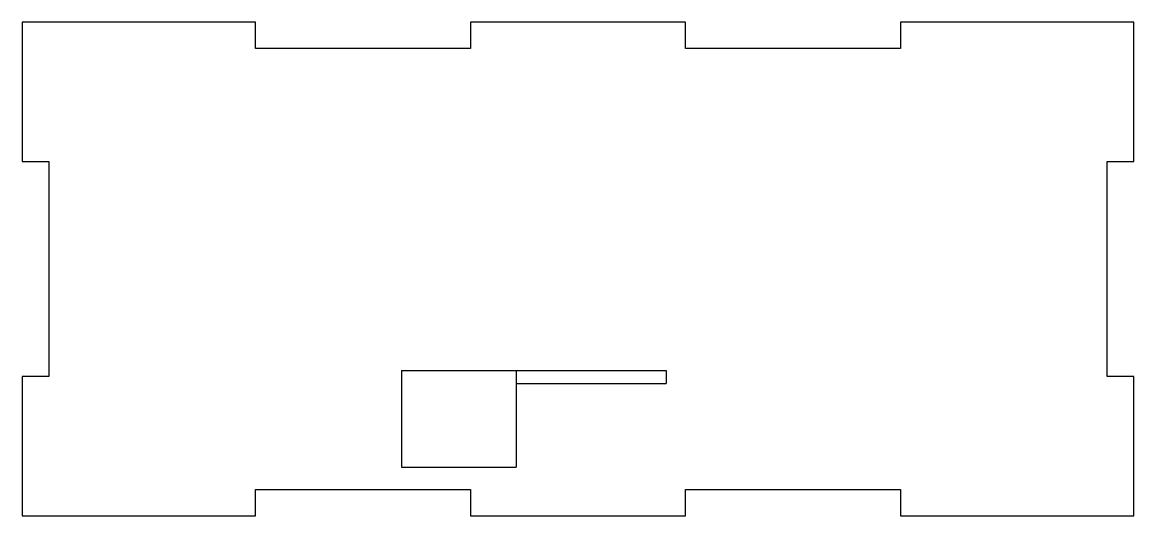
# Model space of a CAD drawing. Header units: millimetres. Extents: x 0 to 126, y 3 to 59.
import ezdxf

# ---------------------------------------------------------------- set-up
doc = ezdxf.new("R2010")
doc.units = ezdxf.units.MM

msp = doc.modelspace()

# ---------------------------------------------------------------- linework, layer by layer
at = {"color": 7, "linetype": 'Continuous'}
for p, q in [((0, 59), (0, 43.1875)), ((26.4375, 59), (0, 59)), ((26.4375, 56), (26.4375, 59)), ((75.1875, 59), (50.8125, 59)), ((50.8125, 59), (50.8125, 56)), ((75.1875, 56), (75.1875, 59)), ((126, 59), (99.5625, 59)), ((99.5625, 59), (99.5625, 56)), ((126, 43.1875), (126, 59)), ((50.8125, 56), (26.4375, 56)), ((99.5625, 56), (75.1875, 56)), ((0, 43.1875), (3, 43.1875)), ((3, 43.1875), (3, 18.8125)), ((123, 18.8125), (123, 43.1875)), ((123, 43.1875), (126, 43.1875)), ((43, 19.5), (56, 19.5)), ((43, 19.5), (43, 8.5)), ((56, 19.5), (56, 8.5)), ((56, 19.5), (73, 19.5)), ((56, 19.5), (56, 18)), ((73, 19.5), (73, 18)), ((3, 18.8125), (0, 18.8125)), ((0, 18.8125), (0, 3)), ((56, 18), (73, 18)), ((126, 18.8125), (123, 18.8125)), ((126, 3), (126, 18.8125)), ((43, 8.5), (56, 8.5)), ((26.4375, 3), (26.4375, 6)), ((26.4375, 6), (50.8125, 6)), ((50.8125, 6), (50.8125, 3)), ((75.1875, 3), (75.1875, 6)), ((75.1875, 6), (99.5625, 6)), ((99.5625, 6), (99.5625, 3)), ((0, 3), (26.4375, 3)), ((50.8125, 3), (75.1875, 3)), ((99.5625, 3), (126, 3))]:
    msp.add_line(p, q, dxfattribs=at)

doc.saveas('drawing.dxf')
